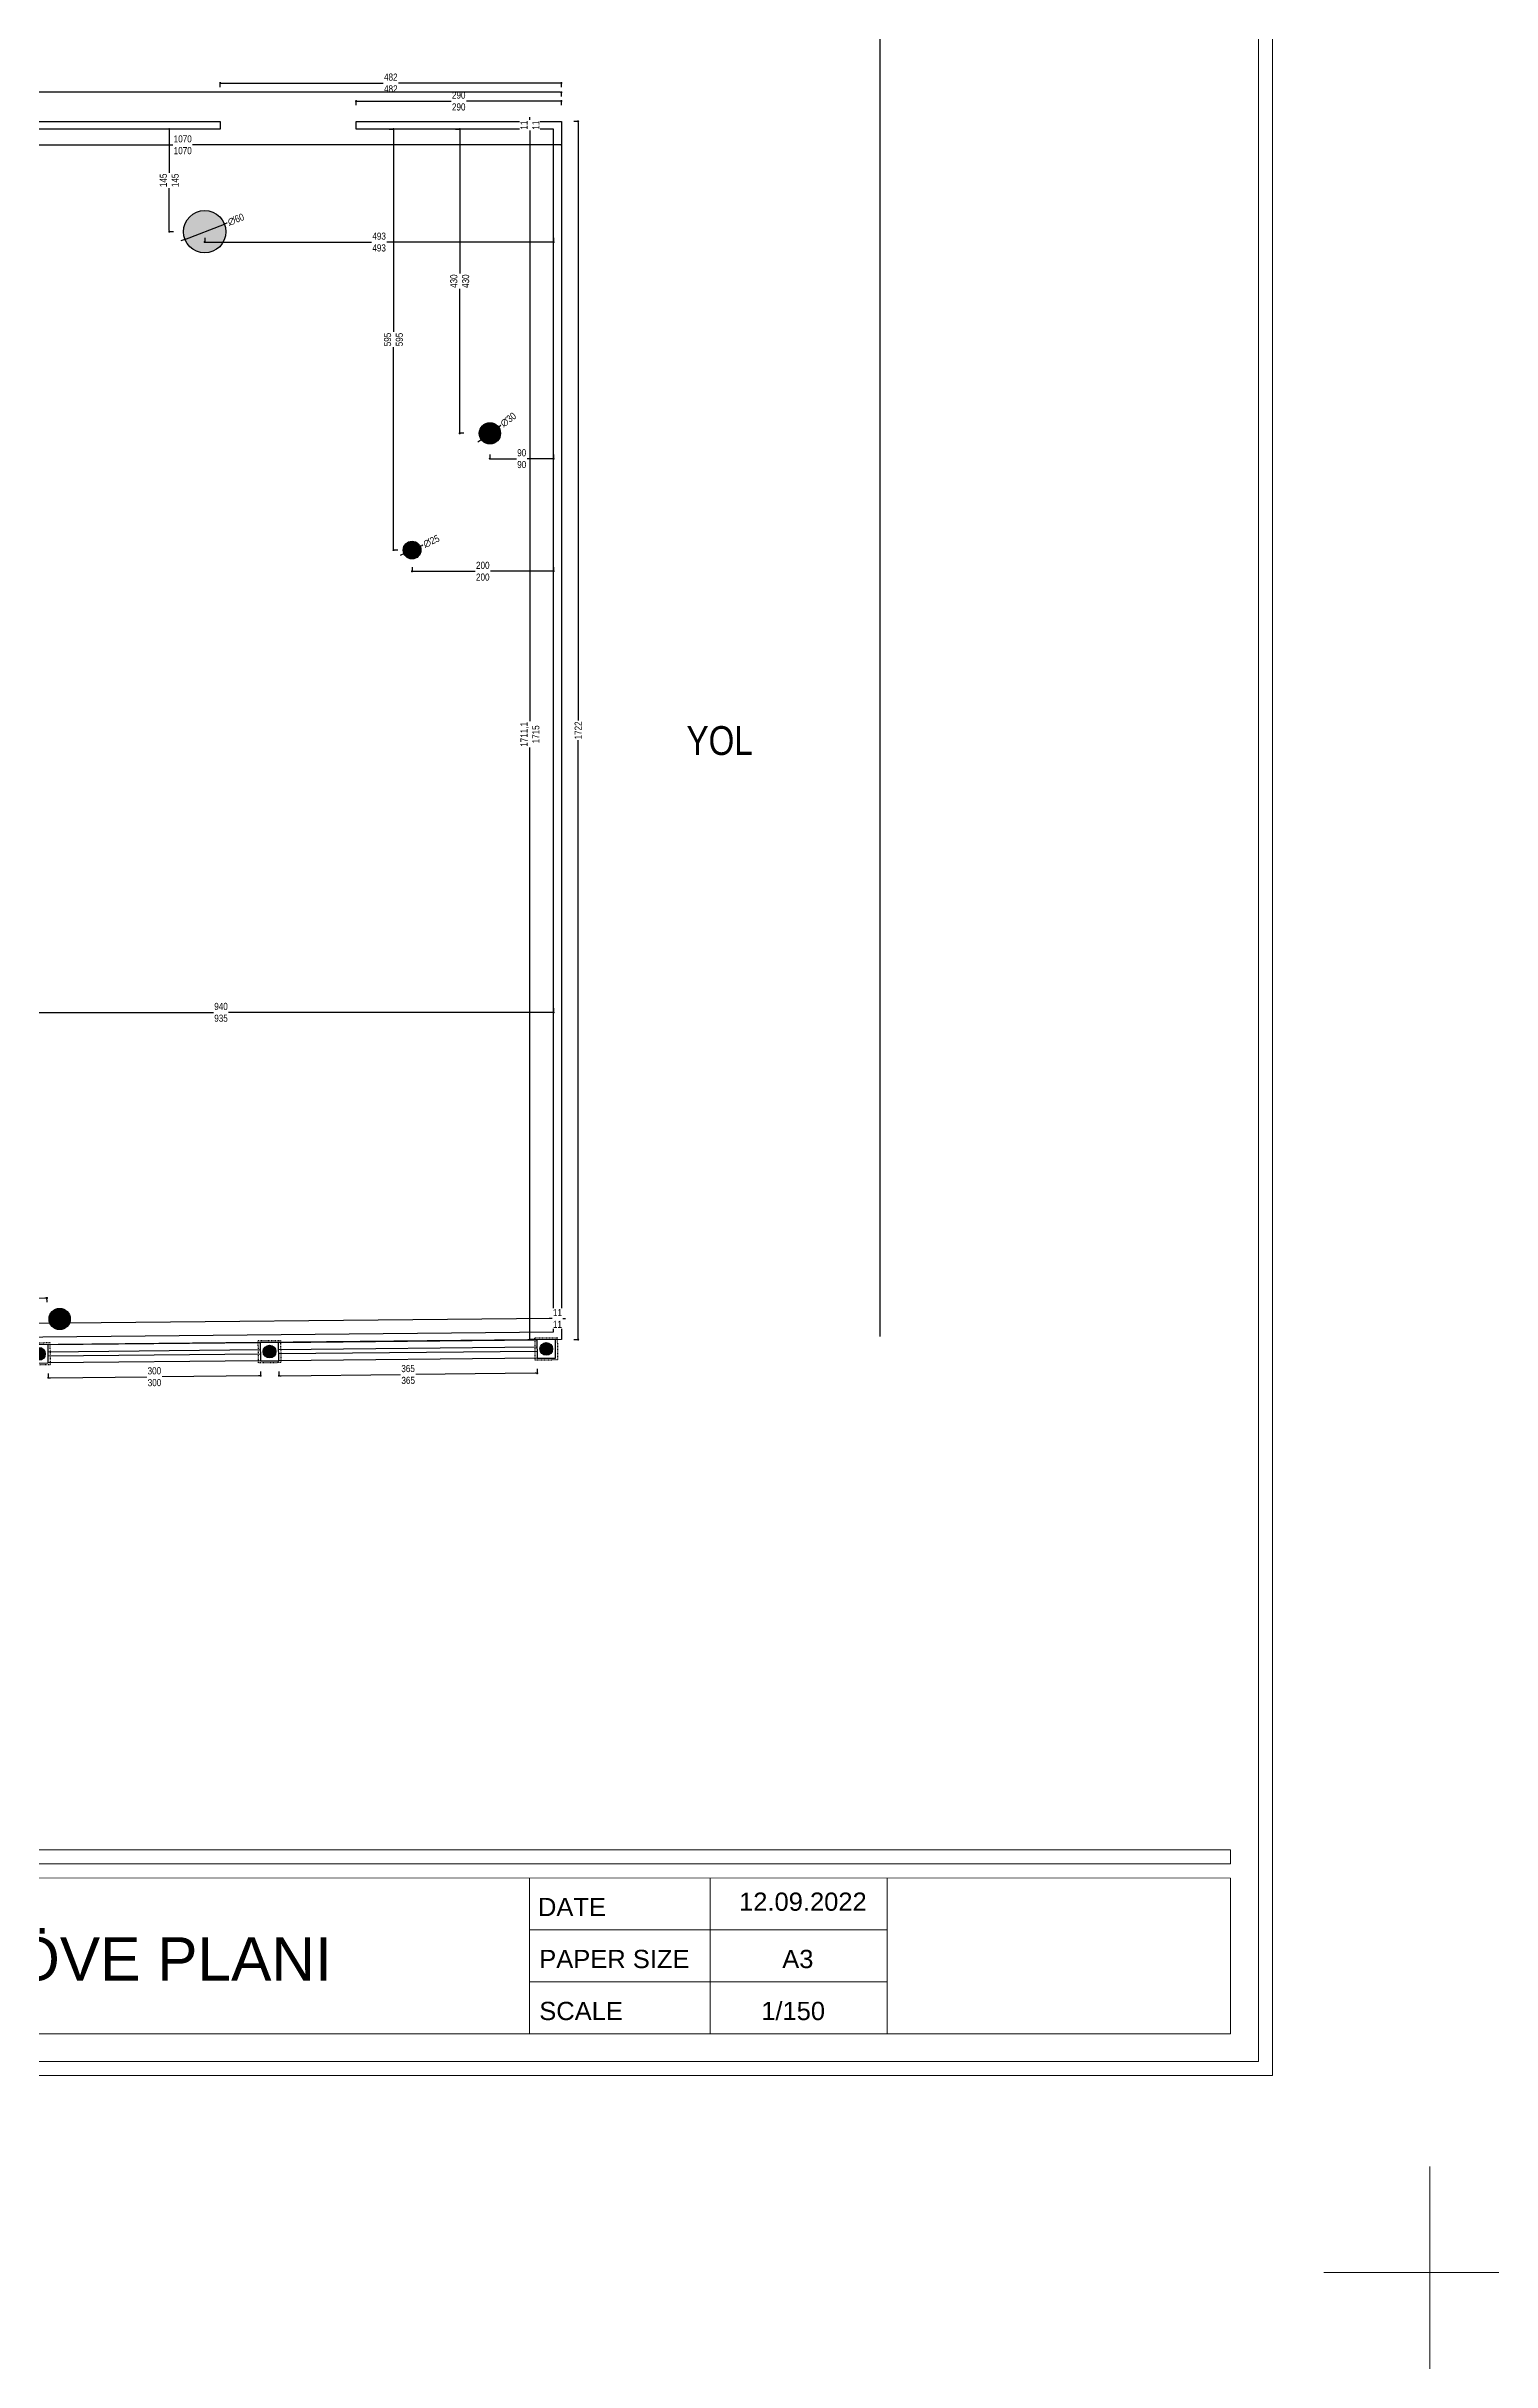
# Model space of a CAD drawing. Header units: millimetres. Extents: x 863 to 22635, y -482 to 12118.
# Drawn here: x 16315 to 18358, y 5692 to 8965 of the extents above; entities that cross this region are included whole.
import ezdxf

# ---------------------------------------------------------------- set-up
doc = ezdxf.new("R2010")
doc.units = ezdxf.units.MM
doc.header["$PDMODE"] = 35
doc.linetypes.add('JIS_02_1.0', pattern=[2, 1, -1])
for name, color, linetype in [('ALUMINIUM_0G', 145, 'Continuous'), ('c_stop', 7, 'Continuous'), ('DIM_0G', 20, 'Continuous'), ('Existing WALL_0G', 65, 'Continuous'), ('LAND_0G', 251, 'Continuous'), ('LIGHT_0G', 12, 'Continuous'), ('PAVEMENT OUTSIDE_0G', 25, 'Continuous'), ('PLANT TREE_0G', 65, 'Continuous')]:
    doc.layers.add(name, color=color, linetype=linetype)
doc.layers.add('TXT_0G', color=7, linetype='Continuous', lineweight=13)
doc.styles.add('0G_50', font='ARIALN.TTF', dxfattribs={"height": 50})
doc.styles.add('ARIAL_SHEET', font='arial.ttf')
doc.styles.add('OZGU', font='ARIALN.TTF')
doc.dimstyles.new('0G_1_50_ORTA', dxfattribs={"dimtxt": 10, "dimasz": 3, "dimexe": 1, "dimexo": 4, "dimgap": 1, "dimtad": 0, "dimdec": 1, "dimzin": 9, "dimtxsty": 'OZGU', "dimblk": 'DOT', "dimcen": 2, "dimclrd": 256, "dimclre": 256, "dimclrt": 256, "dimadec": 1, "dimazin": 2, "dimtfac": 1, "dimtdec": 1, "dimtix": 1, "dimtmove": 2, "dimatfit": 3, "dimldrblk": 'ARCHTICK', "dimfxl": 6, "dimfxlon": 1, "dimtfill": 1, "dimarcsym": 0})

# ---------------------------------------------------------------- blocks, each defined once
blk = doc.blocks.new('ANTET-1-150-A3-DIKEY')
for points in [[(0, 4100), (0, 4200), (100, 4200)], [(2810, 4200), (2910, 4200), (2910, 4100)], [(100, 0), (0, 0), (0, 100)], [(2810, 0), (2910, 0), (2910, 100)]]:
    blk.add_lwpolyline(points)
for points in [[(165.3, 4014.3), (2761.6, 4014.3), (2761.6, 185.7), (165.3, 185.7)], [(178.5, 4001.1), (2748.5, 4001.1), (2748.5, 198.9), (178.5, 198.9)]]:
    blk.add_lwpolyline(points, close=True)
at = {"layer": 'c_stop', "lineweight": 18}
for p, q in [((2722.2, 371.7), (204.8, 372.1)), ((2061.9, 371.8), (2061.9, 224.8)), ((2232, 371.8), (2232, 224.8)), ((2398.7, 371.7), (2398.7, 224.8)), ((2722.2, 371.7), (2722.2, 224.8)), ((2061.9, 322.9), (2398.7, 322.9)), ((2061.9, 273.9), (2398.7, 273.9)), ((204.8, 225.2), (2722.2, 224.8))]:
    blk.add_line(p, q, dxfattribs=at)
blk.add_lwpolyline([(2722.2, 385.3), (204.8, 385.3), (204.8, 398.2), (2722.2, 398.2)], close=True, dxfattribs=at)
at = {"layer": 'c_stop', "lineweight": 18, "style": 'ARIAL_SHEET'}
for s, p in [('DATE', (2069.8, 335.9)), ('PAPER SIZE', (2071, 286.9)), ('A3', (2299.9, 286.9)), ('SCALE', (2071, 237.9)), ('1/150', (2280.1, 237.9))]:
    blk.add_text(s, height=17.2, dxfattribs=at).set_placement(p)
blk = doc.blocks.new('220907_DIS-KOLON')
at = {"layer": 'LIGHT_0G'}
h = blk.add_hatch(color=51, dxfattribs=at)
h.dxf.hatch_style = 1
edge = h.paths.add_edge_path()
edge.add_arc((0, 0), 9, 0, 360)
at = {"layer": 'Existing WALL_0G', "linetype": 'JIS_02_1.0'}
blk.add_lwpolyline([(15.9, -15.6), (-15.6, -15.9), (-15.9, 15.6), (15.6, 15.9)], close=True, dxfattribs=at)
at = {"layer": 'Existing WALL_0G'}
blk.add_lwpolyline([(13.1, -12.9), (12.9, 13.1), (-13.1, 12.9), (-12.9, -13.1)], close=True, dxfattribs=at)
at = {"layer": 'LIGHT_0G', "color": 51}
blk.add_circle((0, 0), 9, dxfattribs=at)
blk = doc.blocks.new('220907_BAHCE-SINIR-DUVAR')
at = {"layer": 'ALUMINIUM_0G'}
for points in [[(12, 3.1), (376.9, 6.7)], [(12, -2.9), (377, 0.7)], [(402.9, 6.9), (702.9, 9.9)], [(403, 0.9), (703, 3.9)], [(728.9, 10.1), (1027.9, 13.1)], [(729, 4.1), (1028, 7.1)], [(1053.9, 13.3), (1353.9, 16.2)], [(1054, 7.3), (1353.9, 10.2)], [(1379.9, 16.5), (1744.9, 20.1)], [(1379.9, 10.5), (1744.9, 14.1)]]:
    blk.add_lwpolyline(points, dxfattribs=at)
at = {"layer": 'Existing WALL_0G'}
for points in [[(11.9, 13.1), (376.9, 16.7)], [(402.9, 16.9), (702.8, 19.9)], [(728.8, 20.1), (1027.8, 23.1)], [(1053.8, 23.3), (1353.8, 26.2)], [(1354.1, 0.2), (1054.1, -2.7)], [(1379.8, 26.5), (1744.8, 30.1)], [(1745, 4.1), (1380.1, 0.5)], [(377.1, -9.3), (12.1, -12.9)], [(703.1, -6.1), (403.1, -9.1)], [(1028.1, -2.9), (729.1, -5.9)]]:
    blk.add_lwpolyline(points, dxfattribs=at)
for p in [(1757.9, 17.2), (-1, 0), (390, 3.8), (716, 7), (1041, 10.2), (1366.9, 13.4)]:
    blk.add_blockref('220907_DIS-KOLON', p, dxfattribs=at)
blk = doc.blocks.new('_Dot')
at = {"color": 0, "linetype": 'ByBlock', "lineweight": -2}
blk.add_line((-0.5, 0), (-1, 0), dxfattribs=at)
at = {"color": 0, "linetype": 'ByBlock', "const_width": 0.5}
blk.add_lwpolyline([(-0.25, 0, 1), (0.25, 0, 1)], format="xyb", close=True, dxfattribs=at)
blk = doc.blocks.new('*D710')
at = {"layer": 'Defpoints', "color": 0, "transparency": 16777216}
for p in [(16753, 8887.3), (16753, 8858.7), (17043, 8858.7)]:
    blk.add_point(p, dxfattribs=at)
at = {"layer": 'DIM_0G', "lineweight": -2, "transparency": 16777216}
for p, q in [((16753, 8881.3), (16753, 8888.3)), ((16756, 8887.3), (16887.9, 8887.3)), ((17040, 8887.3), (16908.1, 8887.3)), ((17043, 8881.3), (17043, 8888.3))]:
    blk.add_line(p, q, dxfattribs=at)
at = {"layer": 'DIM_0G', "lineweight": -2, "transparency": 16777216, "xscale": 3, "yscale": 3, "zscale": 3, "rotation": 180}
blk.add_blockref('_Dot', (16753, 8887.3), dxfattribs=at)
at = {"layer": 'DIM_0G', "lineweight": -2, "transparency": 16777216, "xscale": 3, "yscale": 3, "zscale": 3}
blk.add_blockref('_Dot', (17043, 8887.3), dxfattribs=at)
at = {"layer": 'DIM_0G', "transparency": 16777216, "insert": (16898, 8887.3), "char_height": 10, "attachment_point": 5, "style": 'OZGU', "bg_fill": 3, "box_fill_scale": 1.1, "bg_fill_color": 256, "bg_fill_true_color": 13158600, "bg_fill_transparency": 0}
blk.add_mtext('290\\P290', dxfattribs=at)
blk = doc.blocks.new('_ArchTick')
at = {"color": 0, "linetype": 'ByBlock', "const_width": 0.15}
blk.add_lwpolyline([(-0.5, -0.5), (0.5, 0.5)], dxfattribs=at)
blk = doc.blocks.new('*D711')
at = {"layer": 'Defpoints', "color": 0, "transparency": 16777216}
for p in [(16561, 8912.8), (16561, 8858.7), (17043, 8858.7)]:
    blk.add_point(p, dxfattribs=at)
at = {"layer": 'DIM_0G', "lineweight": -2, "transparency": 16777216}
for p, q in [((16561, 8906.8), (16561, 8913.8)), ((16564, 8912.8), (16791.8, 8912.8)), ((17040, 8912.8), (16812.2, 8912.8)), ((17043, 8906.8), (17043, 8913.8))]:
    blk.add_line(p, q, dxfattribs=at)
at = {"layer": 'DIM_0G', "lineweight": -2, "transparency": 16777216, "xscale": 3, "yscale": 3, "zscale": 3, "rotation": 180}
blk.add_blockref('_Dot', (16561, 8912.8), dxfattribs=at)
at = {"layer": 'DIM_0G', "lineweight": -2, "transparency": 16777216, "xscale": 3, "yscale": 3, "zscale": 3}
blk.add_blockref('_Dot', (17043, 8912.8), dxfattribs=at)
at = {"layer": 'DIM_0G', "transparency": 16777216, "insert": (16802, 8912.8), "char_height": 10, "attachment_point": 5, "style": 'OZGU', "bg_fill": 3, "box_fill_scale": 1.1, "bg_fill_color": 256, "bg_fill_true_color": 13158600, "bg_fill_transparency": 0}
blk.add_mtext('482\\P482', dxfattribs=at)
blk = doc.blocks.new('*D712')
at = {"layer": 'Defpoints', "color": 0, "transparency": 16777216}
for p in [(17043, 8858.7), (15973, 8825.5), (15973, 8798.7)]:
    blk.add_point(p, dxfattribs=at)
at = {"layer": 'DIM_0G', "lineweight": -2, "transparency": 16777216}
for p, q in [((15973, 8819.5), (15973, 8826.5)), ((15976, 8825.5), (16495.2, 8825.5)), ((17040, 8825.5), (16520.9, 8825.5)), ((17043, 8831.5), (17043, 8824.5))]:
    blk.add_line(p, q, dxfattribs=at)
at = {"layer": 'DIM_0G', "lineweight": -2, "transparency": 16777216, "xscale": 3, "yscale": 3, "zscale": 3, "rotation": 180}
blk.add_blockref('_Dot', (15973, 8825.5), dxfattribs=at)
at = {"layer": 'DIM_0G', "lineweight": -2, "transparency": 16777216, "xscale": 3, "yscale": 3, "zscale": 3}
blk.add_blockref('_Dot', (17043, 8825.5), dxfattribs=at)
at = {"layer": 'DIM_0G', "transparency": 16777216, "insert": (16508, 8825.5), "char_height": 10, "attachment_point": 5, "style": 'OZGU', "bg_fill": 3, "box_fill_scale": 1.1, "bg_fill_color": 256, "bg_fill_true_color": 13158600, "bg_fill_transparency": 0}
blk.add_mtext('1070\\P1070', dxfattribs=at)
blk = doc.blocks.new('*D714')
at = {"layer": 'Defpoints', "color": 0, "transparency": 16777216}
blk.add_point((16511.1, 8691.8), dxfattribs=at)
at = {"layer": 'DIM_0G', "lineweight": -2, "transparency": 16777216}
for p, q in [((16572.6, 8715.7), (16569.8, 8714.6)), ((16508.3, 8690.7), (16505.5, 8689.6))]:
    blk.add_line(p, q, dxfattribs=at)
at = {"layer": 'DIM_0G', "lineweight": -2, "transparency": 16777216, "xscale": 3, "yscale": 3, "zscale": 3, "rotation": 21.23240715629373}
blk.add_blockref('_Dot', (16511.1, 8691.8), dxfattribs=at)
at = {"layer": 'DIM_0G', "transparency": 16777216, "insert": (16583.1, 8719.8), "char_height": 10, "attachment_point": 5, "rotation": 21.2324, "style": 'OZGU', "bg_fill": 3, "box_fill_scale": 1.1, "bg_fill_color": 256, "bg_fill_true_color": 13158600, "bg_fill_transparency": 0}
blk.add_mtext('∅60', dxfattribs=at)
at = {"layer": 'Defpoints', "color": 0, "transparency": 16777216}
blk.add_point((16567, 8713.5), dxfattribs=at)
at = {"layer": 'DIM_0G', "lineweight": -2, "transparency": 16777216}
blk.add_line((16511.1, 8691.8), (16567, 8713.5), dxfattribs=at)
at = {"layer": 'DIM_0G', "lineweight": -2, "transparency": 16777216, "xscale": 3, "yscale": 3, "zscale": 3, "rotation": 201.2324071562938}
blk.add_blockref('_Dot', (16567, 8713.5), dxfattribs=at)
blk = doc.blocks.new('*D716')
at = {"layer": 'Defpoints', "color": 0, "transparency": 16777216}
for p in [(16561, 8847.7), (16489, 8702.7), (16539, 8702.7)]:
    blk.add_point(p, dxfattribs=at)
at = {"layer": 'DIM_0G', "lineweight": -2, "transparency": 16777216}
for p, q in [((16495, 8847.7), (16488, 8847.7)), ((16489, 8844.7), (16489, 8784.9)), ((16489, 8705.7), (16489, 8765.5)), ((16495, 8702.7), (16488, 8702.7))]:
    blk.add_line(p, q, dxfattribs=at)
at = {"layer": 'DIM_0G', "lineweight": -2, "transparency": 16777216, "xscale": 3, "yscale": 3, "zscale": 3}
for p, rotation in [((16489, 8847.7), 90), ((16489, 8702.7), 270)]:
    blk.add_blockref('_Dot', p, dxfattribs=dict(at, rotation=rotation))
at = {"layer": 'DIM_0G', "transparency": 16777216, "insert": (16489, 8775.2), "char_height": 10, "attachment_point": 5, "rotation": 90, "style": 'OZGU', "bg_fill": 3, "box_fill_scale": 1.1, "bg_fill_color": 256, "bg_fill_true_color": 13158600, "bg_fill_transparency": 0}
blk.add_mtext('145\\P145', dxfattribs=at)
blk = doc.blocks.new('*D717')
at = {"layer": 'Defpoints', "color": 0, "transparency": 16777216}
for p in [(16539, 8702.7), (17032, 8702.7), (17032, 8688)]:
    blk.add_point(p, dxfattribs=at)
at = {"layer": 'DIM_0G', "lineweight": -2, "transparency": 16777216}
for p, q in [((16539, 8694), (16539, 8687)), ((16542, 8688), (16775.3, 8688)), ((17029, 8688), (16795.8, 8688)), ((17032, 8694), (17032, 8687))]:
    blk.add_line(p, q, dxfattribs=at)
at = {"layer": 'DIM_0G', "lineweight": -2, "transparency": 16777216, "xscale": 3, "yscale": 3, "zscale": 3, "rotation": 180}
blk.add_blockref('_Dot', (16539, 8688), dxfattribs=at)
at = {"layer": 'DIM_0G', "lineweight": -2, "transparency": 16777216, "xscale": 3, "yscale": 3, "zscale": 3}
blk.add_blockref('_Dot', (17032, 8688), dxfattribs=at)
at = {"layer": 'DIM_0G', "transparency": 16777216, "insert": (16785.5, 8688), "char_height": 10, "attachment_point": 5, "style": 'OZGU', "bg_fill": 3, "box_fill_scale": 1.1, "bg_fill_color": 256, "bg_fill_true_color": 13158600, "bg_fill_transparency": 0}
blk.add_mtext('493\\P493', dxfattribs=at)
blk = doc.blocks.new('*D718')
at = {"layer": 'Defpoints', "color": 0, "transparency": 16777216}
for p in [(16753, 8847.7), (16899.4, 8417.7), (16942, 8417.7)]:
    blk.add_point(p, dxfattribs=at)
at = {"layer": 'DIM_0G', "lineweight": -2, "transparency": 16777216}
for p, q in [((16893.4, 8847.7), (16900.4, 8847.7)), ((16899.4, 8844.7), (16899.4, 8642.9)), ((16899.4, 8420.7), (16899.4, 8622.5)), ((16905.4, 8417.7), (16898.4, 8417.7))]:
    blk.add_line(p, q, dxfattribs=at)
at = {"layer": 'DIM_0G', "lineweight": -2, "transparency": 16777216, "xscale": 3, "yscale": 3, "zscale": 3}
for p, rotation in [((16899.4, 8847.7), 90), ((16899.4, 8417.7), 270)]:
    blk.add_blockref('_Dot', p, dxfattribs=dict(at, rotation=rotation))
at = {"layer": 'DIM_0G', "transparency": 16777216, "insert": (16899.4, 8632.7), "char_height": 10, "attachment_point": 5, "rotation": 90, "style": 'OZGU', "bg_fill": 3, "box_fill_scale": 1.1, "bg_fill_color": 256, "bg_fill_true_color": 13158600, "bg_fill_transparency": 0}
blk.add_mtext('430\\P430', dxfattribs=at)
blk = doc.blocks.new('*D719')
at = {"layer": 'Defpoints', "color": 0, "transparency": 16777216}
for p in [(16753, 8847.7), (16805.8, 8252.7), (16832, 8252.7)]:
    blk.add_point(p, dxfattribs=at)
at = {"layer": 'DIM_0G', "lineweight": -2, "transparency": 16777216}
for p, q in [((16799.8, 8847.7), (16806.8, 8847.7)), ((16805.8, 8844.7), (16805.8, 8560.3)), ((16805.8, 8255.7), (16805.8, 8540.1)), ((16811.8, 8252.7), (16804.8, 8252.7))]:
    blk.add_line(p, q, dxfattribs=at)
at = {"layer": 'DIM_0G', "lineweight": -2, "transparency": 16777216, "xscale": 3, "yscale": 3, "zscale": 3}
for p, rotation in [((16805.8, 8847.7), 90), ((16805.8, 8252.7), 270)]:
    blk.add_blockref('_Dot', p, dxfattribs=dict(at, rotation=rotation))
at = {"layer": 'DIM_0G', "transparency": 16777216, "insert": (16805.8, 8550.2), "char_height": 10, "attachment_point": 5, "rotation": 90, "style": 'OZGU', "bg_fill": 3, "box_fill_scale": 1.1, "bg_fill_color": 256, "bg_fill_true_color": 13158600, "bg_fill_transparency": 0}
blk.add_mtext('595\\P595', dxfattribs=at)
blk = doc.blocks.new('*D720')
at = {"layer": 'Defpoints', "color": 0, "transparency": 16777216}
blk.add_point((16930, 8408.8), dxfattribs=at)
at = {"layer": 'DIM_0G', "lineweight": -2, "transparency": 16777216}
for p, q in [((16958.9, 8430.1), (16956.5, 8428.3)), ((16927.6, 8407), (16925.1, 8405.2))]:
    blk.add_line(p, q, dxfattribs=at)
at = {"layer": 'DIM_0G', "lineweight": -2, "transparency": 16777216, "xscale": 3, "yscale": 3, "zscale": 3, "rotation": 36.41721247686007}
blk.add_blockref('_Dot', (16930, 8408.8), dxfattribs=at)
at = {"layer": 'DIM_0G', "transparency": 16777216, "insert": (16968, 8436.8), "char_height": 10, "attachment_point": 5, "rotation": 36.4172, "style": 'OZGU', "bg_fill": 3, "box_fill_scale": 1.1, "bg_fill_color": 256, "bg_fill_true_color": 13158600, "bg_fill_transparency": 0}
blk.add_mtext('∅30', dxfattribs=at)
at = {"layer": 'Defpoints', "color": 0, "transparency": 16777216}
blk.add_point((16954.1, 8426.6), dxfattribs=at)
at = {"layer": 'DIM_0G', "lineweight": -2, "transparency": 16777216}
blk.add_line((16930, 8408.8), (16954.1, 8426.6), dxfattribs=at)
at = {"layer": 'DIM_0G', "lineweight": -2, "transparency": 16777216, "xscale": 3, "yscale": 3, "zscale": 3, "rotation": 216.41721247686}
blk.add_blockref('_Dot', (16954.1, 8426.6), dxfattribs=at)
blk = doc.blocks.new('*D721')
at = {"layer": 'Defpoints', "color": 0, "transparency": 16777216}
blk.add_point((16820.7, 8247.5), dxfattribs=at)
at = {"layer": 'DIM_0G', "lineweight": -2, "transparency": 16777216}
for p, q in [((16848.9, 8260.3), (16846.2, 8259.1)), ((16817.9, 8246.3), (16815.2, 8245))]:
    blk.add_line(p, q, dxfattribs=at)
at = {"layer": 'DIM_0G', "lineweight": -2, "transparency": 16777216, "xscale": 3, "yscale": 3, "zscale": 3, "rotation": 24.37850502620732}
blk.add_blockref('_Dot', (16820.7, 8247.5), dxfattribs=at)
at = {"layer": 'DIM_0G', "transparency": 16777216, "insert": (16859.2, 8265), "char_height": 10, "attachment_point": 5, "rotation": 24.3785, "style": 'OZGU', "bg_fill": 3, "box_fill_scale": 1.1, "bg_fill_color": 256, "bg_fill_true_color": 13158600, "bg_fill_transparency": 0}
blk.add_mtext('∅25', dxfattribs=at)
at = {"layer": 'Defpoints', "color": 0, "transparency": 16777216}
blk.add_point((16843.4, 8257.8), dxfattribs=at)
at = {"layer": 'DIM_0G', "lineweight": -2, "transparency": 16777216}
blk.add_line((16820.7, 8247.5), (16843.4, 8257.8), dxfattribs=at)
at = {"layer": 'DIM_0G', "lineweight": -2, "transparency": 16777216, "xscale": 3, "yscale": 3, "zscale": 3, "rotation": 204.3785050262073}
blk.add_blockref('_Dot', (16843.4, 8257.8), dxfattribs=at)
blk = doc.blocks.new('*D722')
at = {"layer": 'Defpoints', "color": 0, "transparency": 16777216}
for p in [(16942, 8417.7), (17032, 8417.7), (17032, 8381.8)]:
    blk.add_point(p, dxfattribs=at)
at = {"layer": 'DIM_0G', "lineweight": -2, "transparency": 16777216}
for p, q in [((16942, 8387.8), (16942, 8380.8)), ((16945, 8381.8), (16980.2, 8381.8)), ((17029, 8381.8), (16993.9, 8381.8)), ((17032, 8387.8), (17032, 8380.8))]:
    blk.add_line(p, q, dxfattribs=at)
at = {"layer": 'DIM_0G', "lineweight": -2, "transparency": 16777216, "xscale": 3, "yscale": 3, "zscale": 3, "rotation": 180}
blk.add_blockref('_Dot', (16942, 8381.8), dxfattribs=at)
at = {"layer": 'DIM_0G', "lineweight": -2, "transparency": 16777216, "xscale": 3, "yscale": 3, "zscale": 3}
blk.add_blockref('_Dot', (17032, 8381.8), dxfattribs=at)
at = {"layer": 'DIM_0G', "transparency": 16777216, "insert": (16987, 8381.8), "char_height": 10, "attachment_point": 5, "style": 'OZGU', "bg_fill": 3, "box_fill_scale": 1.1, "bg_fill_color": 256, "bg_fill_true_color": 13158600, "bg_fill_transparency": 0}
blk.add_mtext('90\\P90', dxfattribs=at)
blk = doc.blocks.new('*D723')
at = {"layer": 'Defpoints', "color": 0, "transparency": 16777216}
for p in [(16832, 8252.7), (17032, 8252.7), (17032, 8222.7)]:
    blk.add_point(p, dxfattribs=at)
at = {"layer": 'DIM_0G', "lineweight": -2, "transparency": 16777216}
for p, q in [((16832, 8228.7), (16832, 8221.7)), ((16835, 8222.7), (16921.9, 8222.7)), ((17029, 8222.7), (16942.1, 8222.7)), ((17032, 8228.7), (17032, 8221.7))]:
    blk.add_line(p, q, dxfattribs=at)
at = {"layer": 'DIM_0G', "lineweight": -2, "transparency": 16777216, "xscale": 3, "yscale": 3, "zscale": 3, "rotation": 180}
blk.add_blockref('_Dot', (16832, 8222.7), dxfattribs=at)
at = {"layer": 'DIM_0G', "lineweight": -2, "transparency": 16777216, "xscale": 3, "yscale": 3, "zscale": 3}
blk.add_blockref('_Dot', (17032, 8222.7), dxfattribs=at)
at = {"layer": 'DIM_0G', "transparency": 16777216, "insert": (16932, 8222.7), "char_height": 10, "attachment_point": 5, "style": 'OZGU', "bg_fill": 3, "box_fill_scale": 1.1, "bg_fill_color": 256, "bg_fill_true_color": 13158600, "bg_fill_transparency": 0}
blk.add_mtext('200\\P200', dxfattribs=at)
blk = doc.blocks.new('*D724')
at = {"layer": 'Defpoints', "color": 0, "transparency": 16777216}
for p in [(15205, 8899.8), (15205, 8858.7), (17043, 8858.7)]:
    blk.add_point(p, dxfattribs=at)
at = {"layer": 'DIM_0G', "lineweight": -2, "transparency": 16777216}
for p, q in [((15205, 8893.8), (15205, 8900.8)), ((15208, 8899.8), (16111.2, 8899.8)), ((17040, 8899.8), (16136.9, 8899.8)), ((17043, 8893.8), (17043, 8900.8))]:
    blk.add_line(p, q, dxfattribs=at)
at = {"layer": 'DIM_0G', "lineweight": -2, "transparency": 16777216, "xscale": 3, "yscale": 3, "zscale": 3, "rotation": 180}
blk.add_blockref('_Dot', (15205, 8899.8), dxfattribs=at)
at = {"layer": 'DIM_0G', "lineweight": -2, "transparency": 16777216, "xscale": 3, "yscale": 3, "zscale": 3}
blk.add_blockref('_Dot', (17043, 8899.8), dxfattribs=at)
at = {"layer": 'DIM_0G', "transparency": 16777216, "insert": (16124, 8899.8), "char_height": 10, "attachment_point": 5, "style": 'OZGU', "bg_fill": 3, "box_fill_scale": 1.1, "bg_fill_color": 256, "bg_fill_true_color": 13158600, "bg_fill_transparency": 0}
blk.add_mtext('1838\\P1838', dxfattribs=at)
blk = doc.blocks.new('*D728')
at = {"layer": 'Defpoints', "color": 0, "transparency": 16777216}
for p in [(17032, 8847.7), (16998.6, 7136.6), (17034.5, 7136.6)]:
    blk.add_point(p, dxfattribs=at)
at = {"layer": 'DIM_0G', "lineweight": -2, "transparency": 16777216}
for p, q in [((17004.6, 8847.7), (16997.6, 8847.7)), ((16998.6, 8844.7), (16998.6, 8009)), ((16998.6, 7139.6), (16998.6, 7975.3)), ((17004.6, 7136.6), (16997.6, 7136.6))]:
    blk.add_line(p, q, dxfattribs=at)
at = {"layer": 'DIM_0G', "lineweight": -2, "transparency": 16777216, "xscale": 3, "yscale": 3, "zscale": 3}
for p, rotation in [((16998.6, 8847.7), 90), ((16998.6, 7136.6), 270)]:
    blk.add_blockref('_Dot', p, dxfattribs=dict(at, rotation=rotation))
at = {"layer": 'DIM_0G', "transparency": 16777216, "insert": (16998.6, 7992.1), "char_height": 10, "attachment_point": 5, "rotation": 90, "style": 'OZGU', "bg_fill": 3, "box_fill_scale": 1.1, "bg_fill_color": 256, "bg_fill_true_color": 13158600, "bg_fill_transparency": 0}
blk.add_mtext('1711,1\\P{\\C2;1715}', dxfattribs=at)
blk = doc.blocks.new('*D729')
at = {"layer": 'Defpoints', "color": 0, "transparency": 16777216}
for p in [(17043, 8858.7), (17066.7, 8858.7), (17043, 7136.7)]:
    blk.add_point(p, dxfattribs=at)
at = {"layer": 'DIM_0G', "lineweight": -2, "transparency": 16777216}
for p, q in [((17060.7, 8858.7), (17067.7, 8858.7)), ((17066.7, 8855.7), (17066.7, 8010.5)), ((17066.7, 7139.7), (17066.7, 7984.8)), ((17060.7, 7136.7), (17067.7, 7136.7))]:
    blk.add_line(p, q, dxfattribs=at)
at = {"layer": 'DIM_0G', "lineweight": -2, "transparency": 16777216, "xscale": 3, "yscale": 3, "zscale": 3}
for p, rotation in [((17066.7, 8858.7), 90), ((17066.7, 7136.7), 270)]:
    blk.add_blockref('_Dot', p, dxfattribs=dict(at, rotation=rotation))
at = {"layer": 'DIM_0G', "transparency": 16777216, "insert": (17066.7, 7997.7), "char_height": 10, "attachment_point": 5, "rotation": 90, "style": 'OZGU', "bg_fill": 3, "box_fill_scale": 1.1, "bg_fill_color": 256, "bg_fill_true_color": 13158600, "bg_fill_transparency": 0}
blk.add_mtext('1722', dxfattribs=at)
blk = doc.blocks.new('*D730')
at = {"layer": 'Defpoints', "color": 0, "transparency": 16777216}
for p in [(17032, 8847.7), (17043, 8858.7)]:
    blk.add_point(p, dxfattribs=at)
at = {"layer": 'DIM_0G', "lineweight": -2, "transparency": 16777216}
for p, q in [((17004.6, 8858.7), (16997.6, 8858.7)), ((17004.6, 8847.7), (16997.6, 8847.7)), ((16998.6, 8861.7), (16998.6, 8864.7)), ((16998.6, 8847.7), (16998.6, 8858.7)), ((16998.6, 8844.7), (16998.6, 8841.7))]:
    blk.add_line(p, q, dxfattribs=at)
at = {"layer": 'DIM_0G', "lineweight": -2, "transparency": 16777216, "xscale": 3, "yscale": 3, "zscale": 3}
for p, rotation in [((16998.6, 8858.7), 270), ((16998.6, 8847.7), 90)]:
    blk.add_blockref('_Dot', p, dxfattribs=dict(at, rotation=rotation))
at = {"layer": 'DIM_0G', "transparency": 16777216, "insert": (16998.6, 8853.2), "char_height": 10, "attachment_point": 5, "rotation": 90, "style": 'OZGU', "bg_fill": 3, "box_fill_scale": 1.1, "bg_fill_color": 256, "bg_fill_true_color": 13158600, "bg_fill_transparency": 0}
blk.add_mtext('11\\P11', dxfattribs=at)
at = {"layer": 'Defpoints', "color": 0, "transparency": 16777216}
blk.add_point((16998.6, 8858.7), dxfattribs=at)
blk = doc.blocks.new('*D731')
at = {"layer": 'Defpoints', "color": 0, "transparency": 16777216}
for p in [(16643.8, 7106.8), (17008.8, 7110.3), (17009, 7089.1)]:
    blk.add_point(p, dxfattribs=at)
at = {"layer": 'DIM_0G', "lineweight": -2, "transparency": 16777216}
for p, q in [((16644, 7091.5), (16644, 7084.5)), ((16647, 7085.6), (16816.4, 7087.2)), ((17006, 7089.1), (16836.6, 7087.4)), ((17008.9, 7095.1), (17009, 7088.1))]:
    blk.add_line(p, q, dxfattribs=at)
at = {"layer": 'DIM_0G', "lineweight": -2, "transparency": 16777216, "xscale": 3, "yscale": 3, "zscale": 3}
for p, rotation in [((16644, 7085.5), 180.5604401372598), ((17009, 7089.1), 0.5604401372598399)]:
    blk.add_blockref('_Dot', p, dxfattribs=dict(at, rotation=rotation))
at = {"layer": 'DIM_0G', "transparency": 16777216, "insert": (16826.5, 7087.3), "char_height": 10, "attachment_point": 5, "rotation": 0.5604, "style": 'OZGU', "bg_fill": 3, "box_fill_scale": 1.1, "bg_fill_color": 256, "bg_fill_true_color": 13158600, "bg_fill_transparency": 0}
blk.add_mtext('365\\P365', dxfattribs=at)
blk = doc.blocks.new('*D732')
at = {"layer": 'Defpoints', "color": 0, "transparency": 16777216}
for p in [(16317.8, 7103.6), (16617.8, 7106.5), (16318, 7082.7)]:
    blk.add_point(p, dxfattribs=at)
at = {"layer": 'DIM_0G', "lineweight": -2, "transparency": 16777216}
for p, q in [((16318, 7088.7), (16318, 7081.7)), ((16321, 7082.7), (16458, 7084)), ((16615, 7085.6), (16478.1, 7084.2)), ((16618, 7091.6), (16618, 7084.6))]:
    blk.add_line(p, q, dxfattribs=at)
at = {"layer": 'DIM_0G', "lineweight": -2, "transparency": 16777216, "xscale": 3, "yscale": 3, "zscale": 3}
for p, rotation in [((16318, 7082.7), 180.5604400085482), ((16618, 7085.6), 0.5604400085482285)]:
    blk.add_blockref('_Dot', p, dxfattribs=dict(at, rotation=rotation))
at = {"layer": 'DIM_0G', "transparency": 16777216, "insert": (16468, 7084.1), "char_height": 10, "attachment_point": 5, "rotation": 0.5604, "style": 'OZGU', "bg_fill": 3, "box_fill_scale": 1.1, "bg_fill_color": 256, "bg_fill_true_color": 13158600, "bg_fill_transparency": 0}
blk.add_mtext('300\\P300', dxfattribs=at)
blk = doc.blocks.new('*D738')
at = {"layer": 'Defpoints', "color": 0, "transparency": 16777216}
for p in [(17031.8, 7166.6), (17032, 7147.6), (15252.1, 7130.1)]:
    blk.add_point(p, dxfattribs=at)
at = {"layer": 'DIM_0G', "lineweight": -2, "transparency": 16777216}
for p, q in [((17031.9, 7160.6), (17031.8, 7167.6)), ((15252, 7143.2), (15251.9, 7150.2)), ((15254.9, 7149.2), (16129, 7157.8)), ((17028.8, 7166.6), (16154.7, 7158))]:
    blk.add_line(p, q, dxfattribs=at)
at = {"layer": 'DIM_0G', "lineweight": -2, "transparency": 16777216, "xscale": 3, "yscale": 3, "zscale": 3}
for p, rotation in [((17031.8, 7166.6), 0.5604400401594011), ((15251.9, 7149.2), 180.5604400401594)]:
    blk.add_blockref('_Dot', p, dxfattribs=dict(at, rotation=rotation))
at = {"layer": 'DIM_0G', "transparency": 16777216, "insert": (16141.9, 7157.9), "char_height": 10, "attachment_point": 5, "rotation": 0.5604, "style": 'OZGU', "bg_fill": 3, "box_fill_scale": 1.1, "bg_fill_color": 256, "bg_fill_true_color": 13158600, "bg_fill_transparency": 0}
blk.add_mtext('1780\\P1780', dxfattribs=at)
blk = doc.blocks.new('*D739')
at = {"layer": 'DIM_0G', "lineweight": -2, "transparency": 16777216}
for p, q in [((17029, 7166.5), (17026, 7166.5)), ((17032, 7160.5), (17032, 7167.5)), ((17032, 7166.5), (17043, 7166.5)), ((17043, 7160.5), (17043, 7167.5)), ((17046, 7166.5), (17049, 7166.5))]:
    blk.add_line(p, q, dxfattribs=at)
at = {"layer": 'DIM_0G', "lineweight": -2, "transparency": 16777216, "xscale": 3, "yscale": 3, "zscale": 3}
blk.add_blockref('_Dot', (17032, 7166.5), dxfattribs=at)
at = {"layer": 'DIM_0G', "lineweight": -2, "transparency": 16777216, "xscale": 3, "yscale": 3, "zscale": 3, "rotation": 180}
blk.add_blockref('_Dot', (17043, 7166.5), dxfattribs=at)
at = {"layer": 'DIM_0G', "transparency": 16777216, "insert": (17037.5, 7166.5), "char_height": 10, "attachment_point": 5, "style": 'OZGU', "bg_fill": 3, "box_fill_scale": 1.1, "bg_fill_color": 256, "bg_fill_true_color": 13158600, "bg_fill_transparency": 0}
blk.add_mtext('11\\P11', dxfattribs=at)
at = {"layer": 'Defpoints', "color": 0, "transparency": 16777216}
for p in [(17032, 7147.6), (17043, 7166.5), (17043, 7147.6)]:
    blk.add_point(p, dxfattribs=at)
blk = doc.blocks.new('*D741')
at = {"layer": 'Defpoints', "color": 0, "transparency": 16777216}
for p in [(16316.2, 7195.4), (16196.5, 7164.4), (16316.5, 7165.6)]:
    blk.add_point(p, dxfattribs=at)
at = {"layer": 'DIM_0G', "lineweight": -2, "transparency": 16777216}
for p, q in [((16196.3, 7188.2), (16196.2, 7195.2)), ((16199.2, 7194.2), (16246.5, 7194.7)), ((16313.2, 7195.4), (16265.9, 7194.9)), ((16316.3, 7189.4), (16316.2, 7196.4))]:
    blk.add_line(p, q, dxfattribs=at)
at = {"layer": 'DIM_0G', "lineweight": -2, "transparency": 16777216, "xscale": 3, "yscale": 3, "zscale": 3}
for p, rotation in [((16196.2, 7194.2), 180.5604400401593), ((16316.2, 7195.4), 0.560440040159312)]:
    blk.add_blockref('_Dot', p, dxfattribs=dict(at, rotation=rotation))
at = {"layer": 'DIM_0G', "transparency": 16777216, "insert": (16256.2, 7194.8), "char_height": 10, "attachment_point": 5, "rotation": 0.5604, "style": 'OZGU', "bg_fill": 3, "box_fill_scale": 1.1, "bg_fill_color": 256, "bg_fill_true_color": 13158600, "bg_fill_transparency": 0}
blk.add_mtext('120\\P120', dxfattribs=at)
blk = doc.blocks.new('*D751')
at = {"layer": 'Defpoints', "color": 0, "transparency": 16777216}
for p in [(16092.1, 7647.4), (17032, 7647.4), (17032, 7599.2)]:
    blk.add_point(p, dxfattribs=at)
at = {"layer": 'DIM_0G', "lineweight": -2, "transparency": 16777216}
for p, q in [((16092.1, 7605.2), (16092.1, 7598.2)), ((16095.1, 7599.2), (16552, 7599.2)), ((17029, 7599.2), (16572.1, 7599.2)), ((17032, 7605.2), (17032, 7598.2))]:
    blk.add_line(p, q, dxfattribs=at)
at = {"layer": 'DIM_0G', "lineweight": -2, "transparency": 16777216, "xscale": 3, "yscale": 3, "zscale": 3, "rotation": 180}
blk.add_blockref('_Dot', (16092.1, 7599.2), dxfattribs=at)
at = {"layer": 'DIM_0G', "lineweight": -2, "transparency": 16777216, "xscale": 3, "yscale": 3, "zscale": 3}
blk.add_blockref('_Dot', (17032, 7599.2), dxfattribs=at)
at = {"layer": 'DIM_0G', "transparency": 16777216, "insert": (16562.1, 7599.2), "char_height": 10, "attachment_point": 5, "style": 'OZGU', "bg_fill": 3, "box_fill_scale": 1.1, "bg_fill_color": 256, "bg_fill_true_color": 13158600, "bg_fill_transparency": 0}
blk.add_mtext('940\\P{\\C2;935}', dxfattribs=at)

msp = doc.modelspace()

# ---------------------------------------------------------------- hatches: boundary and pattern name
at = {"layer": 'PLANT TREE_0G'}
h = msp.add_hatch(color=256, dxfattribs=at)
h.dxf.hatch_style = 1
h.set_gradient(color1=(19, 103, 52), name='SPHERICAL')
edge = h.paths.add_edge_path()
edge.add_arc((16539.04, 8702.66), 30, 0, 360)
h = msp.add_hatch(color=256, dxfattribs=at)
h.dxf.hatch_style = 1
h.set_gradient(color1=(19, 103, 52), name='SPHERICAL')
edge = h.paths.add_edge_path()
edge.add_arc((16942.04, 8417.66), 15, 0, 360)
h = msp.add_hatch(color=256, dxfattribs=at)
h.dxf.hatch_style = 1
h.set_gradient(color1=(19, 103, 52), name='SPHERICAL')
edge = h.paths.add_edge_path()
edge.add_arc((16832.04, 8252.66), 12.5, 0, 360)
h = msp.add_hatch(color=256, dxfattribs=at)
h.dxf.hatch_style = 1
h.set_gradient(color1=(19, 103, 52), name='SPHERICAL')
edge = h.paths.add_edge_path()
edge.add_arc((16334.03, 7165.73), 15, 0, 360)

# ---------------------------------------------------------------- linework, layer by layer
at = {"layer": 'LAND_0G'}
msp.add_lwpolyline([(17493.04, 11586.66), (17493.04, 7141.07)], dxfattribs=at)
at = {"layer": 'PAVEMENT OUTSIDE_0G'}
msp.add_lwpolyline([(16753.04, 8847.66), (16753.04, 8858.66), (17043.04, 8858.66), (17043.04, 7136.66), (15241.33, 7119.04), (15205.04, 8858.66), (16561.04, 8858.66), (16561.04, 8847.66), (15216.27, 8847.66), (15252.1, 7130.15), (17032.04, 7147.56), (17032.04, 8847.66)], close=True, dxfattribs=at)
at = {"layer": 'PLANT TREE_0G'}
for centre, radius in [((16539.04, 8702.66), 30), ((16942.04, 8417.66), 15), ((16832.04, 8252.66), 12.5), ((16334.03, 7165.73), 15)]:
    msp.add_circle(centre, radius, dxfattribs=at)

# ---------------------------------------------------------------- block references
at = {"layer": 'Existing WALL_0G'}
msp.add_blockref('220907_BAHCE-SINIR-DUVAR', (15263.75, 7106.26), dxfattribs=at)
at = {"layer": 'TXT_0G', "xscale": 1.5, "yscale": 1.5, "zscale": 1.5}
for p in [(13905.29, 5817.88), (18270.29, 5817.88), (13905.29, -482.12), (18270.29, -482.12)]:
    msp.add_blockref('ANTET-1-150-A3-DIKEY', p, dxfattribs=at)

# ---------------------------------------------------------------- texts
at = {"layer": 'TXT_0G', "style": 'ARIAL_SHEET'}
for s, height, p in [('12.09.2022', 25.803, (17294.12, 6329.24)), ('ZEMİN KAT - RÖLÖVE PLANI', 61.1154, (15561.25, 6230.64))]:
    msp.add_text(s, height=height, dxfattribs=at).set_placement(p)
at = {"layer": 'TXT_0G', "insert": (17219.95, 8003.76), "char_height": 40.744, "attachment_point": 1, "style": '0G_50'}
msp.add_mtext_dynamic_manual_height_columns('YOL', width=190.7208, gutter_width=250, heights=[0], dxfattribs=at)

# ---------------------------------------------------------------- next in the draw order: dimensions: what is measured, and where the dimension line sits
at = {"layer": 'DIM_0G'}
dim = msp.add_linear_dim(base=(16753.04, 8887.29), p1=(17043.04, 8858.66), p2=(16753.04, 8858.66), text='<>\\P290', dimstyle='0G_1_50_ORTA', dxfattribs=at)
dim.commit()
dim.dimension.update_dxf_attribs({"geometry": '*D710', "text_midpoint": (16898.04, 8887.29)})
dim = msp.add_diameter_dim_2p(p1=(16511.07, 8691.8), p2=(16567, 8713.53), dimstyle='0G_1_50_ORTA', dxfattribs=at)
dim.commit()
dim.dimension.update_dxf_attribs({"geometry": '*D714', "text_midpoint": (16583.13, 8719.79)})
for p1, p2, distance, text, picture, middle in [((16617.81, 7106.5), (16317.83, 7103.57), 20.91, '<>\\P300', '*D732', (16468.03, 7084.12)), ((16643.81, 7106.76), (17008.79, 7110.33), -21.24, '<>\\P365', '*D731', (16826.51, 7087.31))]:
    dim = msp.add_aligned_dim(p1=p1, p2=p2, distance=distance, text=text, dimstyle='0G_1_50_ORTA', dxfattribs=at)
    dim.commit()
    dim.dimension.update_dxf_attribs({"geometry": picture, "text_midpoint": middle})

# ---------------------------------------------------------------- next in the draw order: dimensions: what is measured, and where the dimension line sits
dim = msp.add_linear_dim(base=(16561.04, 8912.83), p1=(17043.04, 8858.66), p2=(16561.04, 8858.66), text='<>\\P482', dimstyle='0G_1_50_ORTA', dxfattribs=at)
dim.commit()
dim.dimension.update_dxf_attribs({"geometry": '*D711', "text_midpoint": (16802.04, 8912.83)})

# ---------------------------------------------------------------- next in the draw order: dimensions: what is measured, and where the dimension line sits
dim = msp.add_linear_dim(base=(15973.04, 8825.54), p1=(17043.04, 8858.66), p2=(15973.04, 8798.66), text='<>\\P1070', dimstyle='0G_1_50_ORTA', dxfattribs=at)
dim.commit()
dim.dimension.update_dxf_attribs({"geometry": '*D712', "text_midpoint": (16508.04, 8825.54)})

# ---------------------------------------------------------------- next in the draw order: dimensions: what is measured, and where the dimension line sits
dim = msp.add_linear_dim(base=(16489.02, 8702.66), p1=(16561.04, 8847.66), p2=(16539.04, 8702.66), angle=90, text='<>\\P145', dimstyle='0G_1_50_ORTA', dxfattribs=at)
dim.commit()
dim.dimension.update_dxf_attribs({"geometry": '*D716', "text_midpoint": (16489.02, 8775.16)})

# ---------------------------------------------------------------- next in the draw order: dimensions: what is measured, and where the dimension line sits
dim = msp.add_linear_dim(base=(17032.04, 8688.04), p1=(16539.04, 8702.66), p2=(17032.04, 8702.66), text='<>\\P493', dimstyle='0G_1_50_ORTA', dxfattribs=at)
dim.commit()
dim.dimension.update_dxf_attribs({"geometry": '*D717', "text_midpoint": (16785.54, 8688.04)})

# ---------------------------------------------------------------- next in the draw order: dimensions: what is measured, and where the dimension line sits
dim = msp.add_linear_dim(base=(16899.41, 8417.66), p1=(16753.04, 8847.66), p2=(16942.04, 8417.66), angle=90, text='<>\\P430', dimstyle='0G_1_50_ORTA', dxfattribs=at)
dim.commit()
dim.dimension.update_dxf_attribs({"geometry": '*D718', "text_midpoint": (16899.41, 8632.66)})

# ---------------------------------------------------------------- next in the draw order: dimensions: what is measured, and where the dimension line sits
dim = msp.add_linear_dim(base=(16805.8, 8252.66), p1=(16753.04, 8847.66), p2=(16832.04, 8252.66), angle=90, text='<>\\P595', dimstyle='0G_1_50_ORTA', dxfattribs=at)
dim.commit()
dim.dimension.update_dxf_attribs({"geometry": '*D719', "text_midpoint": (16805.8, 8550.16)})
dim = msp.add_diameter_dim_2p(p1=(16929.97, 8408.76), p2=(16954.11, 8426.57), dimstyle='0G_1_50_ORTA', dxfattribs=at)
dim.commit()
dim.dimension.update_dxf_attribs({"geometry": '*D720', "text_midpoint": (16968.03, 8436.84)})

# ---------------------------------------------------------------- next in the draw order: dimensions: what is measured, and where the dimension line sits
for base, p1, p2, text, picture, middle in [((15205.04, 8899.78), (17043.04, 8858.66), (15205.04, 8858.66), '<>\\P1838', '*D724', (16124.04, 8899.78)), ((17032.04, 8381.77), (16942.04, 8417.66), (17032.04, 8417.66), '<>\\P90', '*D722', (16987.04, 8381.77))]:
    dim = msp.add_linear_dim(base=base, p1=p1, p2=p2, text=text, dimstyle='0G_1_50_ORTA', dxfattribs=at)
    dim.commit()
    dim.dimension.update_dxf_attribs({"geometry": picture, "text_midpoint": middle})
dim = msp.add_diameter_dim_2p(p1=(16820.65, 8247.5), p2=(16843.42, 8257.82), dimstyle='0G_1_50_ORTA', dxfattribs=at)
dim.commit()
dim.dimension.update_dxf_attribs({"geometry": '*D721', "text_midpoint": (16859.22, 8264.98)})

# ---------------------------------------------------------------- next in the draw order: dimensions: what is measured, and where the dimension line sits
dim = msp.add_linear_dim(base=(17032.04, 8222.72), p1=(16832.04, 8252.66), p2=(17032.04, 8252.66), text='<>\\P200', dimstyle='0G_1_50_ORTA', dxfattribs=at)
dim.commit()
dim.dimension.update_dxf_attribs({"geometry": '*D723', "text_midpoint": (16932.04, 8222.72)})

# ---------------------------------------------------------------- next in the draw order: dimensions: what is measured, and where the dimension line sits
dim = msp.add_linear_dim(base=(16998.56, 7136.58), p1=(17032.04, 8847.66), p2=(17034.54, 7136.58), angle=90, text='<>\\P{\\C2;1715}', dimstyle='0G_1_50_ORTA', dxfattribs=at)
dim.commit()
dim.dimension.update_dxf_attribs({"geometry": '*D728', "text_midpoint": (16998.56, 7992.12)})

# ---------------------------------------------------------------- next in the draw order: dimensions: what is measured, and where the dimension line sits
dim = msp.add_linear_dim(base=(17066.66, 8858.66), p1=(17043.04, 7136.66), p2=(17043.04, 8858.66), angle=90, dimstyle='0G_1_50_ORTA', dxfattribs=at)
dim.commit()
dim.dimension.update_dxf_attribs({"geometry": '*D729', "text_midpoint": (17066.66, 7997.66)})

# ---------------------------------------------------------------- next in the draw order: dimensions: what is measured, and where the dimension line sits
dim = msp.add_linear_dim(base=(16998.56, 8858.66), p1=(17032.04, 8847.66), p2=(17043.04, 8858.66), angle=90, text='<>\\P11', dimstyle='0G_1_50_ORTA', dxfattribs=at)
dim.commit()
dim.dimension.update_dxf_attribs({"geometry": '*D730', "text_midpoint": (16998.56, 8853.16)})
dim = msp.add_linear_dim(base=(17032.04, 7599.18), p1=(16092.08, 7647.45), p2=(17032.04, 7647.45), text='<>\\P{\\C2;935}', dimstyle='0G_1_50_ORTA', dxfattribs=at)
dim.commit()
dim.dimension.update_dxf_attribs({"geometry": '*D751', "text_midpoint": (16562.06, 7599.18)})
dim = msp.add_aligned_dim(p1=(15252.1, 7130.15), p2=(17032.04, 7147.56), distance=19.03, text='<>\\P1780', dimstyle='0G_1_50_ORTA', dxfattribs=at)
dim.commit()
dim.dimension.update_dxf_attribs({"geometry": '*D738', "text_midpoint": (16141.88, 7157.88)})

# ---------------------------------------------------------------- next in the draw order: dimensions: what is measured, and where the dimension line sits
for p1, p2, distance, text, picture, middle in [((16196.51, 7164.38), (16316.49, 7165.56), 29.83, '<>\\P120', '*D741', (16256.21, 7194.8)), ((17032.04, 7147.56), (17043.04, 7147.56), 18.93, '<>\\P11', '*D739', (17037.54, 7166.49))]:
    dim = msp.add_aligned_dim(p1=p1, p2=p2, distance=distance, text=text, dimstyle='0G_1_50_ORTA', dxfattribs=at)
    dim.commit()
    dim.dimension.update_dxf_attribs({"geometry": picture, "text_midpoint": middle})

doc.saveas('drawing.dxf')
